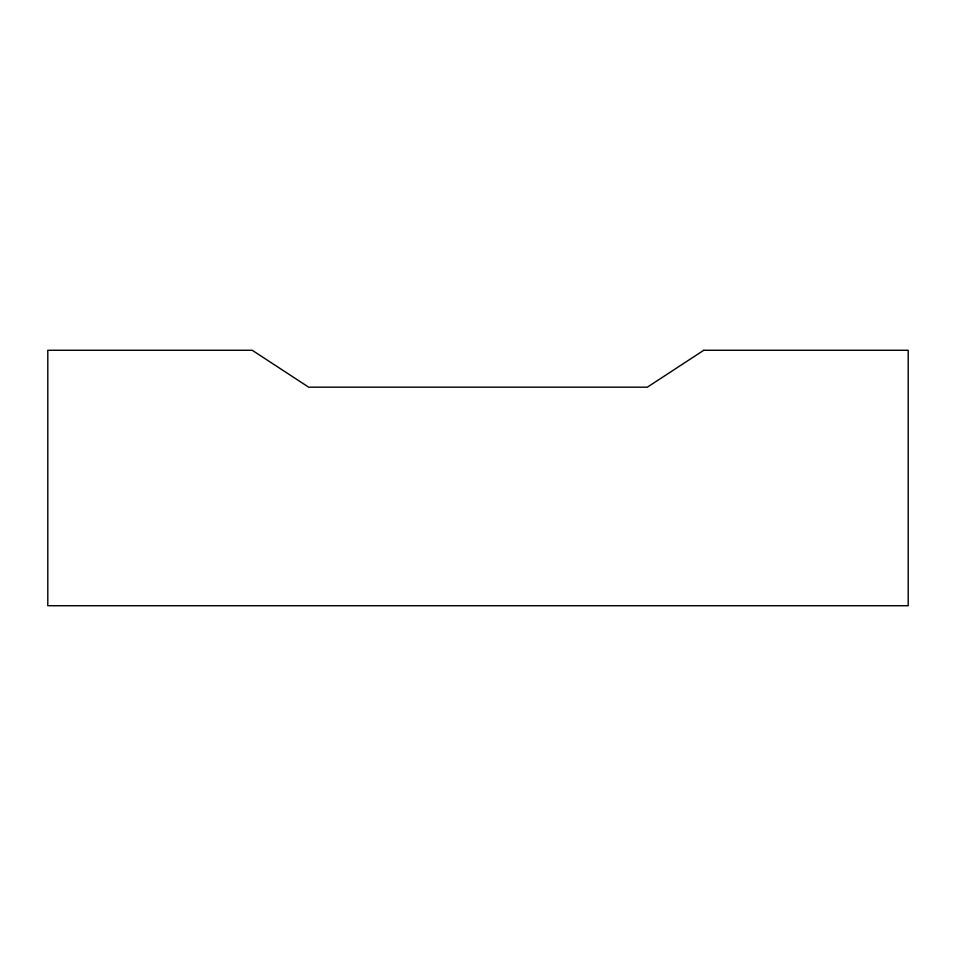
<?xml version="1.0" encoding="UTF-8"?>
<svg xmlns="http://www.w3.org/2000/svg" width="956" height="956" viewBox="0 0 956 956"><rect width="100%" height="100%" fill="white"/><g stroke="black" fill="none" stroke-linecap="round" stroke-linejoin="round"><path stroke-width="1.43" d="M703.771 350.278L647.332 387.18L308.669 387.18L252.229 350.278L47.8 350.278L47.8 605.722L908.2 605.722L908.2 350.278L703.771 350.278"/></g></svg>
